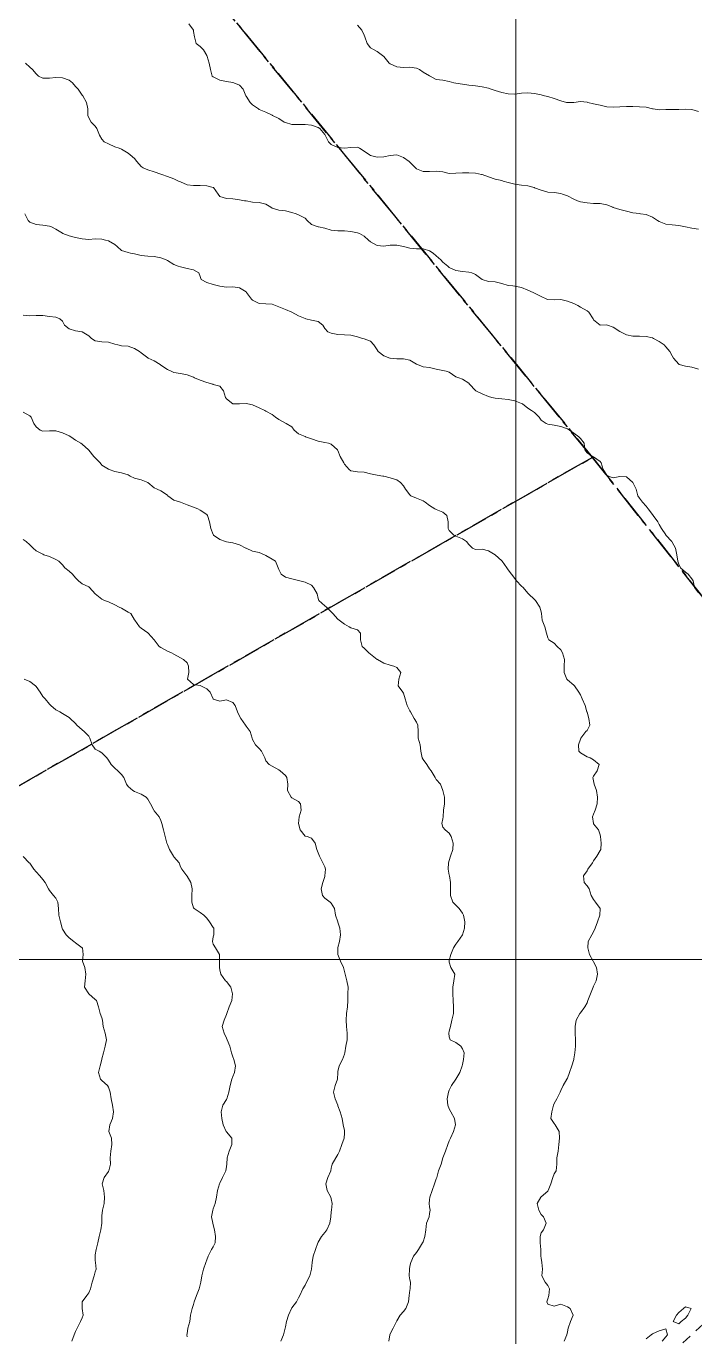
# Model space of a CAD drawing. Header units: centimetres. Extents: x 0 to 642158, y -847 to 649707.
# Drawn here: x 616929.5 to 616980.5, y 620358.6 to 620458.6 of the extents above; entities that cross this region are included whole.
import ezdxf

# ---------------------------------------------------------------- set-up
doc = ezdxf.new("R2010")
doc.units = ezdxf.units.CM
doc.header["$MEASUREMENT"] = 0
doc.linetypes.add('CENTERX2', pattern=[4, 2.5, -0.5, 0.5, -0.5])
doc.linetypes.add('JIS_02_0.7', pattern=[1.35, 0.75, -0.6])
for name, color, linetype, lineweight in [('MEV_grille', 254, 'Continuous', 9), ('WAL_parcellaire agricole', 7, 'JIS_02_0.7', 25), ('WAL_topographie 0.5', 253, 'Continuous', 20)]:
    doc.layers.add(name, color=color, linetype=linetype, lineweight=lineweight)
doc.layers.add('SPW_parcellaire cadastral', color=7, linetype='CENTERX2', lineweight=25, true_color=0xff0542)

# ---------------------------------------------------------------- blocks, each defined once
blk = doc.blocks.new('*U114')
at = {"layer": 'MEV_grille', "transparency": 33554687}
blk.add_lwpolyline([(-1338.461, 0), (1338.461, 0)], dxfattribs=at)
blk = doc.blocks.new('*U115')
at = {"layer": 'MEV_grille', "color": 0, "linetype": 'ByBlock', "lineweight": -2, "transparency": 16777216}
blk.add_blockref('*U114', (0, -2000), dxfattribs=at)
blk = doc.blocks.new('*U112')
at = {"layer": 'MEV_grille', "transparency": 33554687}
blk.add_lwpolyline([(0, 1825.476), (0, -1825.476)], dxfattribs=at)
blk = doc.blocks.new('*U113')
at = {"layer": 'MEV_grille', "color": 0, "linetype": 'ByBlock', "lineweight": -2, "transparency": 16777216}
blk.add_blockref('*U112', (1600, 0), dxfattribs=at)

msp = doc.modelspace()

# ---------------------------------------------------------------- linework, layer by layer
at = {"layer": 'SPW_parcellaire cadastral'}
for points in [[(617010.893, 620377.325), (616972.658, 620425.672), (616930.967, 620476.617), (616959.467, 620495.541), (616988.046, 620517.478), (617054.294, 620442.356), (617010.893, 620377.325)], [(616972.658, 620425.672), (616882.528, 620374.041), (616837.722, 620435.072), (616903.735, 620464.407), (616930.967, 620476.617), (616972.658, 620425.672)], [(616972.658, 620425.672), (617010.893, 620377.325), (616997.565, 620366.866), (616981.735, 620354.446), (616964.517, 620340.941), (616934.252, 620317.224), (616928.003, 620312.33), (616882.528, 620374.041), (616972.658, 620425.672)]]:
    msp.add_lwpolyline(points, dxfattribs=at)
at = {"layer": 'WAL_parcellaire agricole'}
msp.add_lwpolyline([(617087.586, 620473.072), (617062.422, 620453.403), (617036.863, 620425.348), (617003.098, 620383.063), (616981.101, 620359.561), (616961.603, 620341.392), (616928.44, 620312.222), (616917.191, 620305.471)], dxfattribs=at)
at = {"layer": 'WAL_topographie 0.5'}
for points in [[(616941.88, 620458.75), (616942.234, 620458.25), (616942.25, 620458.15), (616942.319, 620457.75), (616942.45, 620457.25), (616942.75, 620457.016), (616943.016, 620456.75), (616943.25, 620456.333), (616943.283, 620456.25), (616943.434, 620455.75), (616943.55, 620455.25), (616943.676, 620454.75), (616943.75, 620454.686), (616944.25, 620454.448), (616944.75, 620454.348), (616945.25, 620454.273), (616945.317, 620454.25), (616945.75, 620454.064), (616946.025, 620453.75), (616946.23, 620453.25), (616946.25, 620453.214), (616946.575, 620452.75), (616946.75, 620452.556), (616947.19, 620452.25), (616947.25, 620452.209), (616947.75, 620452), (616948.25, 620451.762), (616948.268, 620451.75), (616948.75, 620451.513), (616949.167, 620451.25), (616949.25, 620451.203), (616949.75, 620451.053), (616950.25, 620451.06), (616950.75, 620451.07), (616951.25, 620451.004), (616951.75, 620450.836), (616951.882, 620450.75), (616952.25, 620450.298), (616952.288, 620450.25), (616952.532, 620449.75), (616952.75, 620449.526), (616953.25, 620449.3), (616953.75, 620449.25), (616954.25, 620449.309), (616954.75, 620449.335), (616954.899, 620449.25), (616955.25, 620449.022), (616955.658, 620448.75), (616955.75, 620448.699), (616956.25, 620448.576), (616956.75, 620448.585), (616957.25, 620448.698), (616957.75, 620448.736), (616958.25, 620448.545), (616958.689, 620448.25), (616958.75, 620448.179), (616959.167, 620447.75), (616959.25, 620447.669), (616959.75, 620447.488), (616960.25, 620447.466), (616960.75, 620447.504), (616961.25, 620447.441), (616961.75, 620447.335), (616962.25, 620447.34), (616962.75, 620447.379), (616963.25, 620447.372), (616963.75, 620447.342), (616964.2, 620447.25), (616964.25, 620447.242), (616964.75, 620447.066), (616965.25, 620446.89), (616965.75, 620446.783), (616965.861, 620446.75), (616966.25, 620446.647), (616966.75, 620446.507), (616967.25, 620446.447), (616967.75, 620446.386), (616968.221, 620446.25), (616968.25, 620446.24), (616968.75, 620446.042), (616969.25, 620445.905), (616969.75, 620445.875), (616970.25, 620445.806), (616970.383, 620445.75), (616970.75, 620445.628), (616971.25, 620445.375), (616971.533, 620445.25), (616971.75, 620445.176), (616972.25, 620445.076), (616972.75, 620445.044), (616973.25, 620445.039), (616973.75, 620444.946), (616974.228, 620444.75), (616974.25, 620444.74), (616974.75, 620444.574), (616975.25, 620444.444), (616975.75, 620444.321), (616976.25, 620444.262), (616976.321, 620444.25), (616976.75, 620444.186), (616977.25, 620444), (616977.62, 620443.75), (616977.75, 620443.669), (616978.25, 620443.463), (616978.75, 620443.412), (616979.25, 620443.363), (616979.75, 620443.25), (616979.75, 620443.25), (616980.25, 620443.15), (616980.75, 620443.091)], [(616954.75, 620458.635), (616955.076, 620458.25), (616955.25, 620457.886), (616955.297, 620457.75), (616955.478, 620457.25), (616955.75, 620456.906), (616956.03, 620456.75), (616956.25, 620456.622), (616956.75, 620456.25), (616956.75, 620456.25), (616957.164, 620455.75), (616957.25, 620455.697), (616957.75, 620455.453), (616958.25, 620455.398), (616958.75, 620455.433), (616959.25, 620455.363), (616959.464, 620455.25), (616959.75, 620455.055), (616960.25, 620454.771), (616960.298, 620454.75), (616960.75, 620454.486), (616961.25, 620454.447), (616961.75, 620454.354), (616962.107, 620454.25), (616962.25, 620454.224), (616962.75, 620454.144), (616963.25, 620454.064), (616963.75, 620454.015), (616964.25, 620453.944), (616964.75, 620453.824), (616964.934, 620453.75), (616965.25, 620453.648), (616965.75, 620453.494), (616966.25, 620453.393), (616966.75, 620453.375), (616967.25, 620453.445), (616967.75, 620453.487), (616968.25, 620453.417), (616968.75, 620453.319), (616969.019, 620453.25), (616969.25, 620453.192), (616969.75, 620453.045), (616970.25, 620452.87), (616970.679, 620452.75), (616970.75, 620452.73), (616971.25, 620452.75), (616971.25, 620452.75), (616971.75, 620452.809), (616972.25, 620452.768), (616972.317, 620452.75), (616972.75, 620452.643), (616973.25, 620452.527), (616973.75, 620452.417), (616974.25, 620452.375), (616974.75, 620452.404), (616975.25, 620452.437), (616975.75, 620452.435), (616976.25, 620452.417), (616976.75, 620452.377), (616977.25, 620452.258), (616977.3, 620452.25), (616977.75, 620452.185), (616978.25, 620452.203), (616978.75, 620452.216), (616979.25, 620452.196), (616979.75, 620452.221), (616980.25, 620452.207), (616980.75, 620452.053)], [(616929.422, 620455.75), (616929.75, 620455.432), (616929.972, 620455.25), (616930.25, 620454.924), (616930.417, 620454.75), (616930.75, 620454.602), (616931.25, 620454.588), (616931.75, 620454.647), (616932.25, 620454.61), (616932.75, 620454.452), (616933.017, 620454.25), (616933.25, 620453.964), (616933.442, 620453.75), (616933.75, 620453.306), (616933.792, 620453.25), (616934.083, 620452.75), (616934.191, 620452.25), (616934.189, 620451.75), (616934.25, 620451.571), (616934.446, 620451.25), (616934.75, 620450.932), (616934.868, 620450.75), (616935.061, 620450.25), (616935.25, 620449.946), (616935.43, 620449.75), (616935.75, 620449.576), (616936.25, 620449.35), (616936.571, 620449.25), (616936.75, 620449.189), (616937.25, 620448.885), (616937.411, 620448.75), (616937.75, 620448.458), (616937.933, 620448.25), (616938.25, 620447.868), (616938.404, 620447.75), (616938.75, 620447.592), (616939.25, 620447.453), (616939.75, 620447.279), (616939.833, 620447.25), (616940.25, 620447.1), (616940.75, 620446.917), (616941.098, 620446.75), (616941.25, 620446.688), (616941.75, 620446.471), (616942.25, 620446.404), (616942.75, 620446.408), (616943.25, 620446.373), (616943.75, 620446.259), (616943.769, 620446.25), (616944.116, 620445.75), (616944.25, 620445.567), (616944.75, 620445.417), (616945.25, 620445.391), (616945.75, 620445.319), (616946.143, 620445.25), (616946.25, 620445.231), (616946.75, 620445.142), (616947.25, 620445.104), (616947.75, 620444.995), (616948.137, 620444.75), (616948.25, 620444.684), (616948.75, 620444.54), (616949.25, 620444.478), (616949.75, 620444.346), (616950.075, 620444.25), (616950.25, 620444.17), (616950.75, 620443.905), (616950.905, 620443.75), (616951.25, 620443.447), (616951.75, 620443.26), (616951.786, 620443.25), (616952.25, 620443.153), (616952.75, 620443.013), (616953.25, 620442.957), (616953.75, 620442.95), (616954.25, 620442.899), (616954.75, 620442.796), (616954.902, 620442.75), (616955.25, 620442.55), (616955.583, 620442.25), (616955.75, 620442.114), (616956.25, 620441.835), (616956.75, 620441.77), (616957.25, 620441.863), (616957.75, 620441.849), (616958.25, 620441.75), (616958.25, 620441.75), (616958.75, 620441.625), (616959.25, 620441.589), (616959.75, 620441.583), (616960.25, 620441.425), (616960.506, 620441.25), (616960.75, 620441.056), (616961.091, 620440.75), (616961.25, 620440.566), (616961.625, 620440.25), (616961.75, 620440.161), (616962.25, 620439.937), (616962.75, 620439.852), (616963.25, 620439.805), (616963.469, 620439.75), (616963.75, 620439.628), (616964.25, 620439.25), (616964.25, 620439.25), (616964.75, 620439.08), (616965.25, 620439.05), (616965.75, 620438.924), (616966.25, 620438.777), (616966.583, 620438.75), (616966.75, 620438.739), (616967.25, 620438.63), (616967.75, 620438.42), (616968.136, 620438.25), (616968.25, 620438.202), (616968.75, 620437.955), (616969.179, 620437.75), (616969.25, 620437.722), (616969.75, 620437.689), (616970.25, 620437.718), (616970.75, 620437.59), (616971.25, 620437.396), (616971.554, 620437.25), (616971.75, 620437.125), (616972.25, 620436.85), (616972.393, 620436.75), (616972.71, 620436.25), (616972.75, 620436.156), (616973.25, 620435.75), (616973.75, 620435.779), (616973.813, 620435.75), (616974.25, 620435.594), (616974.75, 620435.278), (616974.792, 620435.25), (616975.25, 620435.018), (616975.75, 620434.928), (616976.25, 620434.924), (616976.75, 620434.9), (616977.25, 620434.785), (616977.333, 620434.75), (616977.75, 620434.517), (616978.133, 620434.25), (616978.25, 620434.11), (616978.56, 620433.75), (616978.75, 620433.426), (616978.853, 620433.25), (616979.25, 620432.771), (616979.283, 620432.75), (616979.75, 620432.618), (616980.25, 620432.541), (616980.75, 620432.401)], [(616929.375, 620444.25), (616929.628, 620443.75), (616929.75, 620443.625), (616930.25, 620443.445), (616930.75, 620443.389), (616931.25, 620443.306), (616931.402, 620443.25), (616931.75, 620443.072), (616932.25, 620442.761), (616932.273, 620442.75), (616932.75, 620442.575), (616933.25, 620442.431), (616933.75, 620442.33), (616934.25, 620442.301), (616934.75, 620442.331), (616935.25, 620442.313), (616935.519, 620442.25), (616935.75, 620442.186), (616936.25, 620441.921), (616936.426, 620441.75), (616936.75, 620441.457), (616937.25, 620441.295), (616937.442, 620441.25), (616937.75, 620441.195), (616938.25, 620441.067), (616938.75, 620441.024), (616939.25, 620440.994), (616939.75, 620440.88), (616940.15, 620440.75), (616940.25, 620440.696), (616940.75, 620440.393), (616941.066, 620440.25), (616941.25, 620440.2), (616941.75, 620440.083), (616942.25, 620439.97), (616942.644, 620439.75), (616942.75, 620439.459), (616942.821, 620439.25), (616943.25, 620439), (616943.75, 620438.857), (616944.145, 620438.75), (616944.25, 620438.723), (616944.75, 620438.665), (616945.25, 620438.674), (616945.75, 620438.595), (616946.25, 620438.287), (616946.29, 620438.25), (616946.652, 620437.75), (616946.75, 620437.654), (616947.25, 620437.404), (616947.75, 620437.381), (616948.25, 620437.345), (616948.49, 620437.25), (616948.75, 620437.145), (616949.25, 620436.958), (616949.75, 620436.75), (616949.75, 620436.75), (616950.25, 620436.468), (616950.75, 620436.265), (616950.813, 620436.25), (616951.25, 620436.139), (616951.75, 620436.038), (616952.099, 620435.75), (616952.25, 620435.512), (616952.489, 620435.25), (616952.75, 620435.156), (616953.25, 620435.044), (616953.75, 620435.019), (616954.25, 620435), (616954.75, 620434.866), (616955.132, 620434.75), (616955.25, 620434.701), (616955.75, 620434.531), (616956, 620434.25), (616956.25, 620433.875), (616956.336, 620433.75), (616956.75, 620433.413), (616957.217, 620433.25), (616957.25, 620433.242), (616957.75, 620433.199), (616958.25, 620433.192), (616958.75, 620433.083), (616959.25, 620432.781), (616959.325, 620432.75), (616959.75, 620432.587), (616960.25, 620432.523), (616960.75, 620432.409), (616961.25, 620432.306), (616961.519, 620432.25), (616961.75, 620432.164), (616962.25, 620431.817), (616962.472, 620431.75), (616962.75, 620431.646), (616963.25, 620431.321), (616963.301, 620431.25), (616963.75, 620430.777), (616963.782, 620430.75), (616964.25, 620430.508), (616964.75, 620430.306), (616965, 620430.25), (616965.25, 620430.19), (616965.75, 620430.131), (616966.25, 620430.083), (616966.75, 620429.995), (616967.25, 620429.792), (616967.326, 620429.75), (616967.75, 620429.424), (616968.028, 620429.25), (616968.25, 620429.096), (616968.596, 620428.75), (616968.75, 620428.519), (616969.139, 620428.25), (616969.25, 620428.202), (616969.75, 620428.122), (616970.25, 620428.037), (616970.75, 620427.846), (616970.922, 620427.75), (616971.25, 620427.517), (616971.625, 620427.25), (616971.75, 620427.121), (616972.031, 620426.75), (616972.094, 620426.25), (616972.25, 620426.017), (616972.671, 620425.75), (616972.75, 620425.719), (616973.25, 620425.356), (616973.331, 620425.25), (616973.49, 620424.75), (616973.75, 620424.319), (616973.861, 620424.25), (616974.25, 620424.101), (616974.75, 620424.223), (616975.25, 620424.191), (616975.75, 620423.75), (616975.75, 620423.75), (616975.988, 620423.25), (616976.125, 620422.75), (616976.25, 620422.558), (616976.472, 620422.25), (616976.75, 620421.938), (616976.921, 620421.75), (616977.25, 620421.308), (616977.293, 620421.25), (616977.64, 620420.75), (616977.75, 620420.554), (616977.929, 620420.25), (616978.25, 620419.769), (616978.267, 620419.75), (616978.723, 620419.25), (616978.75, 620419.206), (616978.994, 620418.75), (616979.09, 620418.25), (616979.168, 620417.75), (616979.25, 620417.515), (616979.382, 620417.25), (616979.75, 620416.921), (616979.967, 620416.75), (616980.25, 620416.396), (616980.335, 620416.25), (616980.458, 620415.75), (616980.75, 620415.346)], [(616929.25, 620436.525), (616929.75, 620436.463), (616930.25, 620436.488), (616930.75, 620436.481), (616931.25, 620436.428), (616931.75, 620436.363), (616932.054, 620436.25), (616932.25, 620436.063), (616932.417, 620435.75), (616932.75, 620435.472), (616933.25, 620435.33), (616933.75, 620435.25), (616933.75, 620435.25), (616934.25, 620434.936), (616934.467, 620434.75), (616934.75, 620434.557), (616935.25, 620434.475), (616935.75, 620434.46), (616936.25, 620434.311), (616936.472, 620434.25), (616936.75, 620434.172), (616937.25, 620434.143), (616937.75, 620433.976), (616938.128, 620433.75), (616938.25, 620433.643), (616938.75, 620433.272), (616938.782, 620433.25), (616939.25, 620433.027), (616939.689, 620432.75), (616939.75, 620432.714), (616940.25, 620432.38), (616940.538, 620432.25), (616940.75, 620432.146), (616941.25, 620432.072), (616941.75, 620431.963), (616942.25, 620431.785), (616942.324, 620431.75), (616942.75, 620431.573), (616943.25, 620431.384), (616943.724, 620431.25), (616943.75, 620431.241), (616944.25, 620431.112), (616944.534, 620430.75), (616944.679, 620430.25), (616944.75, 620430.135), (616945.25, 620429.767), (616945.75, 620429.762), (616946.25, 620429.777), (616946.375, 620429.75), (616946.75, 620429.668), (616947.25, 620429.458), (616947.673, 620429.25), (616947.75, 620429.199), (616948.25, 620428.931), (616948.491, 620428.75), (616948.75, 620428.566), (616949.25, 620428.278), (616949.313, 620428.25), (616949.75, 620428), (616949.925, 620427.75), (616950.25, 620427.455), (616950.75, 620427.258), (616950.774, 620427.25), (616951.25, 620427.078), (616951.75, 620426.912), (616952.25, 620426.814), (616952.531, 620426.75), (616952.75, 620426.675), (616953.226, 620426.25), (616953.25, 620426.194), (616953.436, 620425.75), (616953.697, 620425.25), (616953.75, 620425.159), (616954.11, 620424.75), (616954.25, 620424.65), (616954.75, 620424.561), (616955.25, 620424.531), (616955.75, 620424.414), (616956.25, 620424.311), (616956.688, 620424.25), (616956.75, 620424.239), (616957.25, 620424.105), (616957.75, 620423.962), (616958.025, 620423.75), (616958.25, 620423.5), (616958.4, 620423.25), (616958.75, 620422.813), (616958.822, 620422.75), (616959.25, 620422.559), (616959.75, 620422.369), (616959.897, 620422.25), (616960.25, 620421.989), (616960.657, 620421.75), (616960.75, 620421.699), (616961.25, 620421.488), (616961.553, 620421.25), (616961.65, 620420.75), (616961.667, 620420.25), (616961.75, 620420.083), (616962.083, 620419.75), (616962.25, 620419.655), (616962.75, 620419.46), (616963.07, 620419.25), (616963.25, 620419.013), (616963.528, 620418.75), (616963.75, 620418.65), (616964.25, 620418.657), (616964.75, 620418.55), (616965.25, 620418.25), (616965.25, 620418.25), (616965.75, 620417.788), (616965.788, 620417.75), (616966.131, 620417.25), (616966.25, 620417.103), (616966.49, 620416.75), (616966.75, 620416.425), (616966.88, 620416.25), (616967.25, 620415.85), (616967.369, 620415.75), (616967.75, 620415.306), (616967.8, 620415.25), (616968.25, 620414.841), (616968.321, 620414.75), (616968.65, 620414.25), (616968.75, 620413.893), (616968.781, 620413.75), (616968.839, 620413.25), (616969.04, 620412.75), (616969.15, 620412.25), (616969.25, 620411.9), (616969.344, 620411.75), (616969.75, 620411.5), (616969.982, 620411.25), (616970.25, 620410.982), (616970.377, 620410.75), (616970.53, 620410.25), (616970.506, 620409.75), (616970.508, 620409.25), (616970.704, 620408.75), (616970.75, 620408.691), (616971.25, 620408.3), (616971.296, 620408.25), (616971.617, 620407.75), (616971.75, 620407.568), (616971.88, 620407.25), (616972.104, 620406.75), (616972.241, 620406.25), (616972.25, 620406.224), (616972.398, 620405.75), (616972.461, 620405.25), (616972.25, 620404.841), (616972.167, 620404.75), (616971.772, 620404.25), (616971.75, 620404.179), (616971.6, 620403.75), (616971.625, 620403.25), (616971.75, 620403.125), (616972.25, 620402.837), (616972.483, 620402.75), (616972.75, 620402.602), (616973.182, 620402.25), (616973.036, 620401.75), (616972.75, 620401.35), (616972.702, 620401.25), (616972.75, 620401), (616972.795, 620400.75), (616972.962, 620400.25), (616973.045, 620399.75), (616973.034, 620399.25), (616972.879, 620398.75), (616972.75, 620398.464), (616972.667, 620398.25), (616972.735, 620397.75), (616972.75, 620397.731), (616973.118, 620397.25), (616973.25, 620396.875), (616973.29, 620396.75), (616973.341, 620396.25), (616973.294, 620395.75), (616973.25, 620395.676), (616973, 620395.25), (616972.75, 620394.902), (616972.667, 620394.75), (616972.315, 620394.25), (616972.25, 620394.137), (616971.983, 620393.75), (616972.04, 620393.25), (616972.25, 620393), (616972.405, 620392.75), (616972.56, 620392.25), (616972.75, 620391.943), (616972.889, 620391.75), (616973.25, 620391.25), (616973.25, 620391.25), (616973.25, 620391.25), (616973.227, 620390.75), (616973.056, 620390.25), (616972.875, 620389.75), (616972.75, 620389.479), (616972.622, 620389.25), (616972.35, 620388.75), (616972.313, 620388.25), (616972.436, 620387.75), (616972.717, 620387.25), (616972.75, 620387.187), (616972.983, 620386.75), (616973.05, 620386.25), (616972.942, 620385.75), (616972.75, 620385.333), (616972.718, 620385.25), (616972.506, 620384.75), (616972.315, 620384.25), (616972.25, 620384.063), (616972.089, 620383.75), (616971.75, 620383.313), (616971.708, 620383.25), (616971.413, 620382.75), (616971.343, 620382.25), (616971.35, 620381.75), (616971.385, 620381.25), (616971.381, 620380.75), (616971.32, 620380.25), (616971.25, 620379.806), (616971.237, 620379.75), (616971.105, 620379.25), (616970.917, 620378.75), (616970.75, 620378.321), (616970.723, 620378.25), (616970.436, 620377.75), (616970.25, 620377.369), (616970.193, 620377.25), (616969.953, 620376.75), (616969.75, 620376.375), (616969.698, 620376.25), (616969.555, 620375.75), (616969.5, 620375.25), (616969.75, 620374.861), (616969.83, 620374.75), (616970.137, 620374.25), (616970.141, 620373.75), (616970.102, 620373.25), (616970.041, 620372.75), (616969.954, 620372.25), (616969.95, 620371.75), (616969.889, 620371.25), (616969.75, 620371.032), (616969.636, 620370.75), (616969.497, 620370.25), (616969.289, 620369.75), (616969.25, 620369.702), (616968.75, 620369.267), (616968.732, 620369.25), (616968.454, 620368.75), (616968.575, 620368.25), (616968.75, 620367.932), (616968.924, 620367.75), (616969.125, 620367.25), (616968.942, 620366.75), (616968.75, 620366.523), (616968.677, 620366.25), (616968.667, 620365.75), (616968.73, 620365.25), (616968.732, 620364.75), (616968.75, 620364.583), (616968.793, 620364.25), (616968.867, 620363.75), (616968.813, 620363.25), (616969.068, 620362.75), (616969.25, 620362.5), (616969.388, 620362.25), (616969.347, 620361.75), (616969.25, 620361.477), (616969.178, 620361.25), (616969.25, 620361.071), (616969.75, 620360.938), (616970.25, 620361.078), (616970.75, 620360.889), (616970.959, 620360.75), (616971.19, 620360.25), (616970.981, 620359.75), (616970.809, 620359.25), (616970.75, 620358.977), (616970.703, 620358.75), (616970.504, 620358.25)], [(616929.25, 620429.125), (616929.75, 620428.837), (616929.863, 620428.75), (616930.067, 620428.25), (616930.25, 620427.991), (616930.554, 620427.75), (616930.75, 620427.674), (616931.25, 620427.684), (616931.75, 620427.696), (616932.25, 620427.55), (616932.75, 620427.324), (616932.875, 620427.25), (616933.25, 620426.983), (616933.654, 620426.75), (616933.75, 620426.689), (616934.236, 620426.25), (616934.25, 620426.233), (616934.639, 620425.75), (616934.75, 620425.632), (616935.121, 620425.25), (616935.25, 620425.089), (616935.75, 620424.776), (616935.821, 620424.75), (616936.25, 620424.596), (616936.75, 620424.483), (616937.25, 620424.337), (616937.417, 620424.25), (616937.75, 620424.09), (616938.25, 620423.959), (616938.75, 620423.75), (616938.75, 620423.75), (616939.25, 620423.35), (616939.472, 620423.25), (616939.75, 620423.128), (616940.25, 620422.777), (616940.285, 620422.75), (616940.75, 620422.404), (616941.25, 620422.25), (616941.25, 620422.25), (616941.75, 620422.062), (616942.25, 620421.872), (616942.563, 620421.75), (616942.75, 620421.653), (616943.25, 620421.321), (616943.313, 620421.25), (616943.466, 620420.75), (616943.552, 620420.25), (616943.75, 620419.778), (616943.763, 620419.75), (616944.25, 620419.398), (616944.671, 620419.25), (616944.75, 620419.228), (616945.25, 620419.143), (616945.75, 620419.009), (616946.233, 620418.75), (616946.25, 620418.74), (616946.75, 620418.505), (616947.25, 620418.413), (616947.645, 620418.25), (616947.75, 620418.194), (616948.25, 620417.917), (616948.491, 620417.75), (616948.687, 620417.25), (616948.75, 620417.118), (616948.939, 620416.75), (616949.25, 620416.529), (616949.75, 620416.398), (616950.25, 620416.272), (616950.361, 620416.25), (616950.75, 620416.158), (616951.25, 620415.927), (616951.403, 620415.75), (616951.677, 620415.25), (616951.75, 620414.917), (616951.794, 620414.75), (616952.25, 620414.353), (616952.393, 620414.25), (616952.75, 620413.88), (616952.863, 620413.75), (616953.25, 620413.336), (616953.35, 620413.25), (616953.75, 620412.947), (616954.111, 620412.75), (616954.25, 620412.676), (616954.75, 620412.51), (616954.967, 620412.25), (616954.983, 620411.75), (616955.113, 620411.25), (616955.25, 620411.125), (616955.625, 620410.75), (616955.75, 620410.65), (616956.25, 620410.266), (616956.274, 620410.25), (616956.75, 620409.98), (616957.25, 620409.818), (616957.523, 620409.75), (616957.75, 620409.641), (616958.06, 620409.25), (616957.897, 620408.75), (616957.838, 620408.25), (616958.215, 620407.75), (616958.25, 620407.673), (616958.375, 620407.25), (616958.526, 620406.75), (616958.75, 620406.344), (616958.8, 620406.25), (616959.068, 620405.75), (616959.25, 620405.484), (616959.356, 620405.25), (616959.368, 620404.75), (616959.364, 620404.25), (616959.53, 620403.75), (616959.58, 620403.25), (616959.669, 620402.75), (616959.75, 620402.625), (616960.026, 620402.25), (616960.25, 620401.923), (616960.36, 620401.75), (616960.669, 620401.25), (616960.75, 620401.104), (616961.077, 620400.75), (616961.25, 620400.25), (616961.25, 620400.25), (616961.393, 620399.75), (616961.371, 620399.25), (616961.313, 620398.75), (616961.282, 620398.25), (616961.25, 620398.107), (616961.169, 620397.75), (616961.25, 620397.472), (616961.432, 620397.25), (616961.75, 620397), (616961.885, 620396.75), (616962.043, 620396.25), (616962.013, 620395.75), (616961.852, 620395.25), (616961.75, 620394.929), (616961.699, 620394.75), (616961.669, 620394.25), (616961.75, 620393.812), (616961.763, 620393.75), (616961.828, 620393.25), (616961.83, 620392.75), (616961.828, 620392.25), (616962.01, 620391.75), (616962.25, 620391.51), (616962.491, 620391.25), (616962.75, 620390.9), (616962.825, 620390.75), (616962.932, 620390.25), (616962.913, 620389.75), (616962.75, 620389.25), (616962.75, 620389.25), (616962.41, 620388.75), (616962.25, 620388.543), (616962.076, 620388.25), (616961.855, 620387.75), (616961.75, 620387.286), (616961.74, 620387.25), (616961.75, 620387.167), (616961.869, 620386.75), (616962.163, 620386.25), (616962.092, 620385.75), (616962.01, 620385.25), (616962.009, 620384.75), (616962.037, 620384.25), (616962.079, 620383.75), (616962.071, 620383.25), (616961.952, 620382.75), (616961.838, 620382.25), (616961.75, 620381.893), (616961.705, 620381.75), (616961.75, 620381.464), (616961.825, 620381.25), (616962.25, 620381.048), (616962.618, 620380.75), (616962.75, 620380.562), (616962.891, 620380.25), (616962.826, 620379.75), (616962.75, 620379.361), (616962.723, 620379.25), (616962.555, 620378.75), (616962.25, 620378.25), (616962.25, 620378.25), (616961.924, 620377.75), (616961.75, 620377.393), (616961.688, 620377.25), (616961.591, 620376.75), (616961.643, 620376.25), (616961.75, 620375.977), (616961.859, 620375.75), (616962.154, 620375.25), (616962.215, 620374.75), (616962.07, 620374.25), (616961.83, 620373.75), (616961.75, 620373.536), (616961.637, 620373.25), (616961.452, 620372.75), (616961.25, 620372.25), (616961.25, 620372.25), (616961.117, 620371.75), (616960.934, 620371.25), (616960.788, 620370.75), (616960.75, 620370.631), (616960.625, 620370.25), (616960.442, 620369.75), (616960.27, 620369.25), (616960.25, 620369.05), (616960.223, 620368.75), (616960.25, 620368.5), (616960.278, 620368.25), (616960.25, 620368), (616960.216, 620367.75), (616960.022, 620367.25), (616959.953, 620366.75), (616959.895, 620366.25), (616959.75, 620365.833), (616959.715, 620365.75), (616959.409, 620365.25), (616959.25, 620365.024), (616959.02, 620364.75), (616958.814, 620364.25), (616958.75, 620363.972), (616958.709, 620363.75), (616958.698, 620363.25), (616958.75, 620362.938), (616958.788, 620362.75), (616958.771, 620362.25), (616958.75, 620362.139), (616958.688, 620361.75), (616958.644, 620361.25), (616958.432, 620360.75), (616958.25, 620360.519), (616958.013, 620360.25), (616957.75, 620359.82), (616957.713, 620359.75), (616957.465, 620359.25), (616957.25, 620358.826), (616957.214, 620358.75), (616957.15, 620358.25)], [(616929.25, 620419.409), (616929.491, 620419.25), (616929.75, 620419.008), (616930.017, 620418.75), (616930.25, 620418.544), (616930.75, 620418.281), (616930.829, 620418.25), (616931.25, 620418.105), (616931.75, 620417.894), (616931.982, 620417.75), (616932.25, 620417.462), (616932.433, 620417.25), (616932.75, 620416.993), (616933.023, 620416.75), (616933.25, 620416.482), (616933.467, 620416.25), (616933.75, 620416.038), (616934.25, 620415.788), (616934.306, 620415.75), (616934.75, 620415.25), (616934.75, 620415.25), (616935.25, 620414.85), (616935.46, 620414.75), (616935.75, 620414.642), (616936.25, 620414.423), (616936.583, 620414.25), (616936.75, 620414.163), (616937.25, 620413.875), (616937.462, 620413.75), (616937.75, 620413.281), (616937.766, 620413.25), (616938.112, 620412.75), (616938.25, 620412.65), (616938.75, 620412.277), (616938.788, 620412.25), (616939.25, 620411.75), (616939.25, 620411.75), (616939.633, 620411.25), (616939.75, 620411.163), (616940.25, 620410.886), (616940.566, 620410.75), (616940.75, 620410.671), (616941.25, 620410.383), (616941.485, 620410.25), (616941.75, 620410), (616941.865, 620409.75), (616941.878, 620409.25), (616941.795, 620408.75), (616942.25, 620408.345), (616942.75, 620408.269), (616942.8, 620408.25), (616943.25, 620408.013), (616943.506, 620407.75), (616943.729, 620407.25), (616943.75, 620407.22), (616944.25, 620407.083), (616944.75, 620407.173), (616945.25, 620406.981), (616945.42, 620406.75), (616945.596, 620406.25), (616945.75, 620405.935), (616945.844, 620405.75), (616946.197, 620405.25), (616946.25, 620405.176), (616946.553, 620404.75), (616946.71, 620404.25), (616946.75, 620404.156), (616946.967, 620403.75), (616947.25, 620403.457), (616947.432, 620403.25), (616947.675, 620402.75), (616947.75, 620402.519), (616948, 620402.25), (616948.25, 620402.129), (616948.75, 620401.833), (616948.854, 620401.75), (616949.25, 620401.398), (616949.368, 620401.25), (616949.429, 620400.75), (616949.409, 620400.25), (616949.696, 620399.75), (616949.75, 620399.712), (616950.25, 620399.417), (616950.39, 620399.25), (616950.45, 620398.75), (616950.302, 620398.25), (616950.25, 620397.75), (616950.366, 620397.25), (616950.75, 620396.779), (616950.917, 620396.75), (616951.25, 620396.632), (616951.51, 620396.25), (616951.647, 620395.75), (616951.75, 620395.5), (616951.841, 620395.25), (616952.116, 620394.75), (616952.25, 620394.444), (616952.31, 620394.25), (616952.265, 620393.75), (616952.25, 620393.691), (616952.103, 620393.25), (616951.99, 620392.75), (616952.075, 620392.25), (616952.25, 620392.044), (616952.667, 620391.75), (616952.75, 620391.663), (616952.982, 620391.25), (616953.075, 620390.75), (616953.238, 620390.25), (616953.25, 620390.221), (616953.404, 620389.75), (616953.455, 620389.25), (616953.388, 620388.75), (616953.25, 620388.286), (616953.239, 620388.25), (616953.25, 620388), (616953.261, 620387.75), (616953.45, 620387.25), (616953.669, 620386.75), (616953.75, 620386.45), (616953.798, 620386.25), (616953.94, 620385.75), (616954.025, 620385.25), (616954.01, 620384.75), (616954.01, 620384.25), (616953.982, 620383.75), (616953.919, 620383.25), (616953.892, 620382.75), (616953.898, 620382.25), (616953.954, 620381.75), (616953.967, 620381.25), (616953.871, 620380.75), (616953.791, 620380.25), (616953.75, 620380.137), (616953.611, 620379.75), (616953.34, 620379.25), (616953.25, 620378.827), (616953.237, 620378.75), (616953.224, 620378.25), (616953.057, 620377.75), (616952.913, 620377.25), (616953.052, 620376.75), (616953.239, 620376.25), (616953.25, 620376.204), (616953.429, 620375.75), (616953.583, 620375.25), (616953.659, 620374.75), (616953.75, 620374.321), (616953.758, 620374.25), (616953.75, 620374.125), (616953.72, 620373.75), (616953.559, 620373.25), (616953.37, 620372.75), (616953.25, 620372.5), (616953.095, 620372.25), (616952.815, 620371.75), (616952.75, 620371.45), (616952.711, 620371.25), (616952.481, 620370.75), (616952.323, 620370.25), (616952.424, 620369.75), (616952.718, 620369.25), (616952.75, 620369.107), (616952.807, 620368.75), (616952.76, 620368.25), (616952.75, 620368.125), (616952.71, 620367.75), (616952.638, 620367.25), (616952.413, 620366.75), (616952.25, 620366.539), (616952, 620366.25), (616951.75, 620365.81), (616951.725, 620365.75), (616951.542, 620365.25), (616951.378, 620364.75), (616951.301, 620364.25), (616951.25, 620363.75), (616951.25, 620363.75), (616951.104, 620363.25), (616950.864, 620362.75), (616950.75, 620362.542), (616950.588, 620362.25), (616950.346, 620361.75), (616950.25, 620361.56), (616950.086, 620361.25), (616949.75, 620360.81), (616949.709, 620360.75), (616949.475, 620360.25), (616949.345, 620359.75), (616949.25, 620359.357), (616949.224, 620359.25), (616949.106, 620358.75), (616948.893, 620358.25)], [(616929.337, 620408.75), (616929.75, 620408.564), (616930.194, 620408.25), (616930.25, 620408.189), (616930.54, 620407.75), (616930.75, 620407.441), (616930.936, 620407.25), (616931.25, 620406.857), (616931.354, 620406.75), (616931.75, 620406.412), (616932.04, 620406.25), (616932.25, 620406.129), (616932.75, 620405.824), (616932.839, 620405.75), (616933.25, 620405.367), (616933.353, 620405.25), (616933.75, 620404.895), (616933.899, 620404.75), (616934.25, 620404.399), (616934.342, 620404.25), (616934.506, 620403.75), (616934.75, 620403.422), (616935.039, 620403.25), (616935.25, 620403.136), (616935.625, 620402.75), (616935.75, 620402.57), (616935.955, 620402.25), (616936.25, 620401.963), (616936.48, 620401.75), (616936.75, 620401.487), (616936.917, 620401.25), (616937.142, 620400.75), (616937.25, 620400.578), (616937.625, 620400.25), (616937.75, 620400.179), (616938.25, 620399.986), (616938.629, 620399.75), (616938.75, 620399.596), (616938.95, 620399.25), (616939.228, 620398.75), (616939.25, 620398.712), (616939.625, 620398.25), (616939.75, 620397.964), (616939.827, 620397.75), (616939.964, 620397.25), (616940.087, 620396.75), (616940.201, 620396.25), (616940.25, 620396.132), (616940.409, 620395.75), (616940.717, 620395.25), (616940.75, 620395.205), (616941.145, 620394.75), (616941.25, 620394.442), (616941.35, 620394.25), (616941.729, 620393.75), (616941.75, 620393.727), (616942.05, 620393.25), (616942.141, 620392.75), (616942.123, 620392.25), (616942.11, 620391.75), (616942.25, 620391.313), (616942.288, 620391.25), (616942.75, 620390.957), (616943.024, 620390.75), (616943.25, 620390.517), (616943.472, 620390.25), (616943.75, 620389.815), (616943.796, 620389.75), (616943.78, 620389.25), (616943.75, 620389.107), (616943.687, 620388.75), (616943.75, 620388.542), (616943.909, 620388.25), (616944.217, 620387.75), (616944.227, 620387.25), (616944.227, 620386.75), (616944.25, 620386.583), (616944.319, 620386.25), (616944.675, 620385.75), (616944.75, 620385.694), (616945.093, 620385.25), (616945.225, 620384.75), (616945.161, 620384.25), (616944.967, 620383.75), (616944.784, 620383.25), (616944.75, 620383.172), (616944.581, 620382.75), (616944.437, 620382.25), (616944.58, 620381.75), (616944.75, 620381.364), (616944.821, 620381.25), (616945, 620380.75), (616945.136, 620380.25), (616945.25, 620379.942), (616945.314, 620379.75), (616945.454, 620379.25), (616945.377, 620378.75), (616945.25, 620378.45), (616945.161, 620378.25), (616945.026, 620377.75), (616944.926, 620377.25), (616944.774, 620376.75), (616944.75, 620376.703), (616944.491, 620376.25), (616944.345, 620375.75), (616944.403, 620375.25), (616944.514, 620374.75), (616944.727, 620374.25), (616944.75, 620374.233), (616945.176, 620373.75), (616945.153, 620373.25), (616944.974, 620372.75), (616944.808, 620372.25), (616944.775, 620371.75), (616944.75, 620371.583), (616944.7, 620371.25), (616944.452, 620370.75), (616944.25, 620370.298), (616944.231, 620370.25), (616944.076, 620369.75), (616943.994, 620369.25), (616943.902, 620368.75), (616943.75, 620368.361), (616943.706, 620368.25), (616943.603, 620367.75), (616943.704, 620367.25), (616943.75, 620367.139), (616943.838, 620366.75), (616943.926, 620366.25), (616943.894, 620365.75), (616943.75, 620365.446), (616943.622, 620365.25), (616943.354, 620364.75), (616943.25, 620364.46), (616943.186, 620364.25), (616943.009, 620363.75), (616942.871, 620363.25), (616942.796, 620362.75), (616942.75, 620362.55), (616942.665, 620362.25), (616942.465, 620361.75), (616942.301, 620361.25), (616942.25, 620361.066), (616942.141, 620360.75), (616942.01, 620360.25), (616941.952, 620359.75), (616941.82, 620359.25), (616941.75, 620358.821), (616941.74, 620358.75), (616941.75, 620358.583)], [(616929.25, 620395.231), (616929.714, 620394.75), (616929.75, 620394.706), (616930.059, 620394.25), (616930.25, 620394.047), (616930.521, 620393.75), (616930.75, 620393.483), (616930.934, 620393.25), (616931.187, 620392.75), (616931.25, 620392.639), (616931.568, 620392.25), (616931.75, 620392.039), (616931.887, 620391.75), (616931.935, 620391.25), (616931.976, 620390.75), (616932.105, 620390.25), (616932.225, 620389.75), (616932.25, 620389.687), (616932.519, 620389.25), (616932.75, 620389.028), (616933.125, 620388.75), (616933.25, 620388.636), (616933.75, 620388.27), (616933.773, 620388.25), (616933.821, 620387.75), (616933.775, 620387.25), (616933.956, 620386.75), (616934.038, 620386.25), (616933.987, 620385.75), (616933.917, 620385.25), (616934.25, 620384.75), (616934.25, 620384.75), (616934.75, 620384.326), (616934.846, 620384.25), (616934.992, 620383.75), (616935.132, 620383.25), (616935.25, 620382.917), (616935.291, 620382.75), (616935.365, 620382.25), (616935.517, 620381.75), (616935.604, 620381.25), (616935.509, 620380.75), (616935.371, 620380.25), (616935.25, 620379.783), (616935.242, 620379.75), (616935.132, 620379.25), (616935.006, 620378.75), (616935.156, 620378.25), (616935.25, 620378.13), (616935.682, 620377.75), (616935.75, 620377.643), (616935.895, 620377.25), (616935.972, 620376.75), (616936.056, 620376.25), (616936.141, 620375.75), (616936.063, 620375.25), (616935.856, 620374.75), (616935.797, 620374.25), (616935.988, 620373.75), (616936.012, 620373.25), (616935.927, 620372.75), (616935.886, 620372.25), (616935.907, 620371.75), (616935.781, 620371.25), (616935.75, 620371.205), (616935.424, 620370.75), (616935.285, 620370.25), (616935.396, 620369.75), (616935.464, 620369.25), (616935.417, 620368.75), (616935.31, 620368.25), (616935.25, 620367.812), (616935.241, 620367.75), (616935.25, 620367.251), (616935.25, 620367.25), (616935.25, 620367.25), (616935.168, 620366.75), (616935.049, 620366.25), (616934.939, 620365.75), (616934.823, 620365.25), (616934.75, 620364.841), (616934.731, 620364.75), (616934.75, 620364.417), (616934.762, 620364.25), (616934.807, 620363.75), (616934.75, 620363.555), (616934.665, 620363.25), (616934.511, 620362.75), (616934.389, 620362.25), (616934.25, 620361.955), (616934.117, 620361.75), (616933.763, 620361.25), (616933.75, 620360.75), (616933.816, 620360.25), (616933.75, 620360.031), (616933.631, 620359.75), (616933.365, 620359.25), (616933.25, 620359), (616933.147, 620358.75), (616932.972, 620358.25)], [(616979.435, 620359.75), (616979.25, 620359.591), (616978.825, 620359.75), (616979.07, 620360.25), (616979.25, 620360.452), (616979.603, 620360.75), (616979.75, 620360.872), (616980.187, 620360.75), (616979.937, 620360.25), (616979.75, 620360.021), (616979.435, 620359.75)], [(616976.75, 620358.446), (616977.139, 620358.75), (616977.25, 620358.821), (616977.75, 620359.054), (616978.25, 620359.203), (616978.394, 620358.75), (616978.25, 620358.594), (616977.99, 620358.25)]]:
    msp.add_lwpolyline(points, dxfattribs=at)

# ---------------------------------------------------------------- block references
at = {"layer": 'MEV_grille', "transparency": 33554687}
for name, p in [('*U113', (615366.814, 620593.644)), ('*U115', (616669.481, 622387.381))]:
    msp.add_blockref(name, p, dxfattribs=at)

doc.saveas('drawing.dxf')
